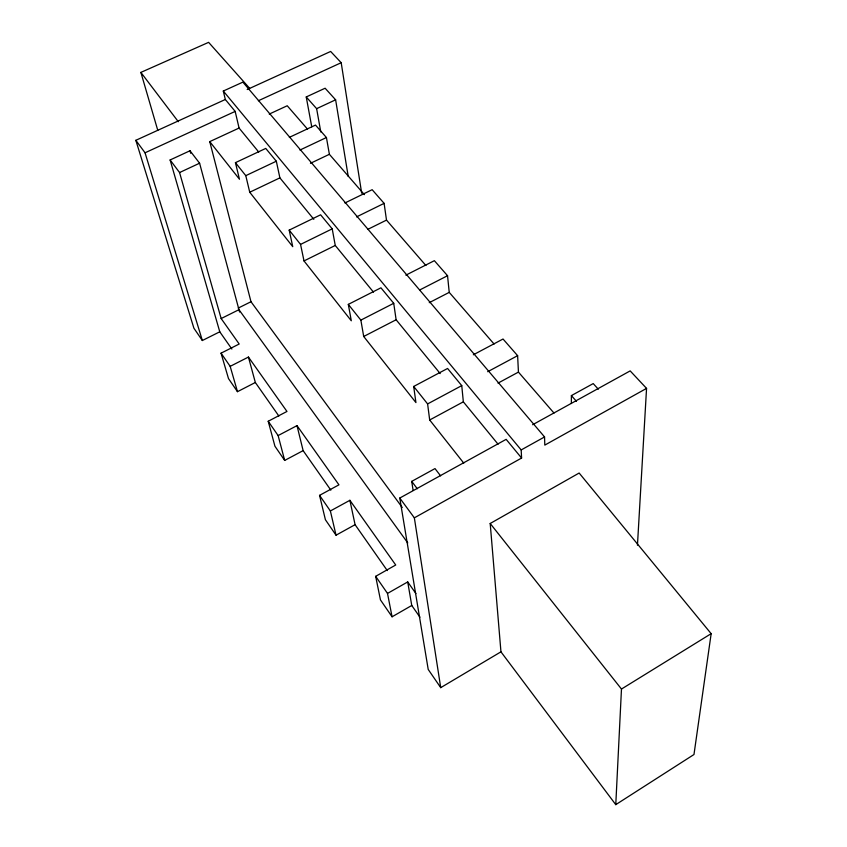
<?xml version="1.0" encoding="UTF-8"?>
<svg xmlns="http://www.w3.org/2000/svg" width="847" height="847" viewBox="0 0 847 847"><rect width="100%" height="100%" fill="white"/><g stroke="black" fill="none" stroke-linecap="round" stroke-linejoin="round"><path stroke-width="1.27" d="M571.376 403.5L571.386 395.602L593.218 383.585L598.321 389.207M615.769 804.65L621.476 689.045L490.201 523.488L579.147 473.028L711.162 633.672L693.979 754.518L615.769 804.65L500.948 651.83L490.201 523.488M637.452 545.203L646.557 388.381L630.168 370.901L532.615 424.739M621.476 689.045L711.162 633.672M440.726 687.648L414.352 517.835L521.593 458.047L506.146 439.349L399.763 498.057L428.211 669.437L440.726 687.648L500.948 651.83M392.066 616.796L411.758 605.478L407.714 581.931L387.513 593.429L392.066 616.796L380.451 599.888L375.666 576.331L395.718 565.002L349.885 500.302L330.372 510.974L336.037 535.198L355.084 524.685L349.885 500.302M646.557 388.381L544.801 445.109L544.557 436.946L242.888 82.127L223.301 91.031L225.323 99.491L235.17 111.402L239.076 128.045L258.759 152.068M521.593 458.047L521.18 449.937L544.557 436.946M413.114 490.487L411.727 481.371L434.998 468.582L440.62 475.876M336.037 535.198L325.407 519.73L319.552 495.357L338.938 484.833L297.001 425.628L278.123 435.57L284.687 460.429L303.131 450.625L297.001 425.628M463.775 463.14L429.683 419.985L463.341 401.827L461.753 385.629L447.576 368.466L413.696 386.454L415.93 402.59L363.702 336.481L360.864 320.124L348.318 304.38L380.938 287.811L393.728 303.3L396.121 319.764L440.196 373.569M498.015 383.119L518.438 372.098L517.623 355.676L503.033 339.022L473.335 354.787M429.683 419.985L427.608 403.924L461.753 385.629M487.703 371.717L517.623 355.676M284.687 460.429L274.936 446.221L268.213 421.255L286.964 411.451L248.436 357.063L230.172 366.349L237.478 391.674L255.339 382.495L248.436 357.063M363.702 336.481L396.121 319.764M429.249 302.675L449.228 292.374L447.544 275.72L434.363 260.675L405.861 275.159M360.864 320.124L393.728 303.3M419.985 289.843L447.544 275.72M237.478 391.674L228.489 378.577L221.046 353.178L239.193 344.02L221.162 318.557L179.564 172.544L170.12 159.967L190.003 150.755L199.596 163.206L239.595 312.045M225.323 99.491L135.838 140.306L193.91 328.223L202.348 340.515L219.775 331.802L170.12 159.967M238.24 308.075L250.987 301.733L209.749 141.618L239.076 128.045M221.162 318.557L238.96 309.684L407.767 542.938M348.318 304.38L351.293 320.769L304.009 260.929L335.253 245.461L332.215 228.849L320.611 214.81L289.187 230.13L292.744 246.668L249.738 192.237L245.789 175.657L235.434 162.656L265.757 148.426L276.323 161.216L279.891 177.87L313.835 219.309M367.651 229.431L386.497 220.104L384.115 203.354L372.151 189.696L344.909 202.973M304.009 260.929L300.558 244.412L332.215 228.849M356.555 216.896L384.115 203.354M249.738 192.237L279.891 177.87M310.447 163.323L329.377 154.302L326.434 137.532L315.508 125.081L289.346 137.362M245.789 175.657L276.323 161.216M299.944 150.057L326.434 137.532M179.564 172.544L199.596 163.206M335.624 99.808L325.11 88.226L306.243 96.96L316.63 108.66L335.624 99.808L348.244 176.494M269.24 114.08L287.228 105.759L307.546 129.168M135.838 140.306L145.049 152.788L235.17 111.402M258.377 100.74L341.193 62.71L361.68 193.211M247.186 89.528L330.648 51.455L341.193 62.71M157.775 130.343L140.877 72.397L208.616 42.35L249.664 88.332M571.386 395.602L576.436 401.287M329.377 154.302L364.39 194.651M386.497 220.104L425.903 265.513M449.228 292.374L494.066 344.02M518.438 372.098L553.98 413.04M223.301 91.031L521.18 449.937M335.253 245.461L373.495 292.141M463.341 401.827L498.057 444.209M289.187 230.13L300.558 244.412M413.696 386.454L427.608 403.924M209.749 141.618L239.468 179.236L235.434 162.656M140.877 72.397L178.315 121.703M411.727 481.371L417.285 488.761M399.763 498.057L414.352 517.835M250.987 301.733L402.272 507.512M407.714 581.931L415.93 593.546M219.775 331.802L231.866 349.038M255.339 382.495L278.843 416.004M303.131 450.625L330.849 490.138M355.084 524.685L387.28 570.582M411.758 605.478L419.964 617.177M221.046 353.178L230.172 366.349M268.213 421.255L278.123 435.57M319.552 495.357L330.372 510.974M375.666 576.331L387.513 593.429M145.049 152.788L202.348 340.515M190.003 150.755L190.702 153.296M306.243 96.96L311.749 126.838M316.63 108.66L320.791 131.994"/></g></svg>
